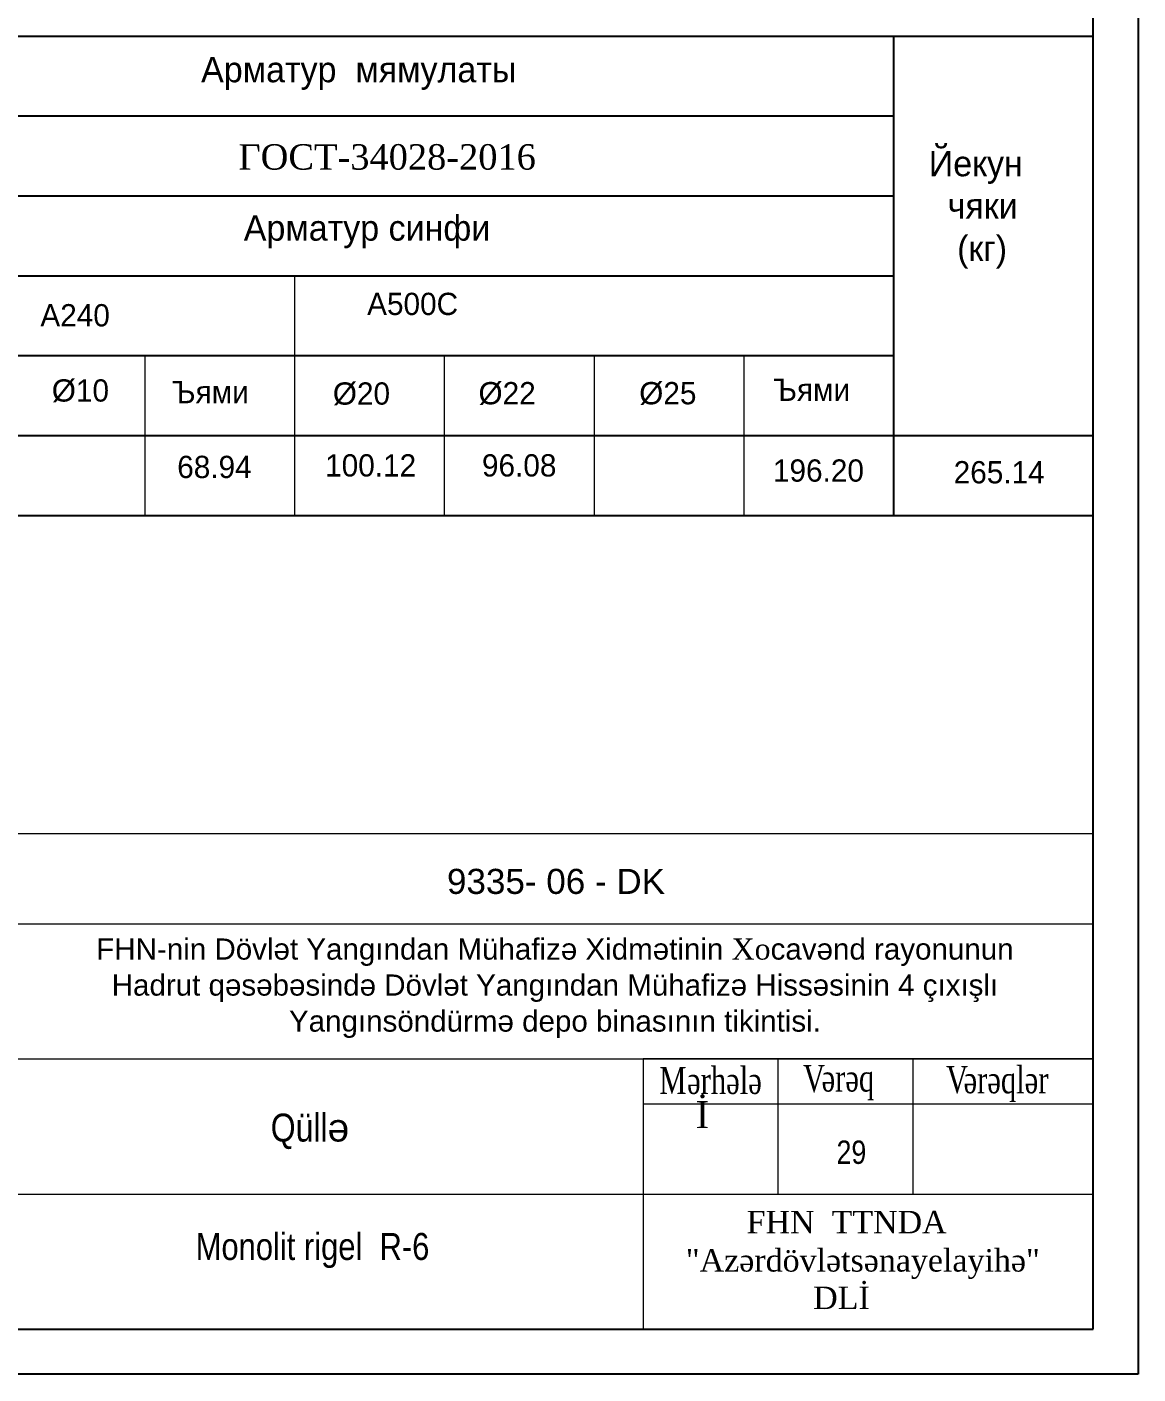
# Model space of a CAD drawing. Header units: millimetres. Extents: x -149347 to 251215, y -2929184 to -2541447.
# Drawn here: x 94380 to 106266, y -2826308 to -2811903 of the extents above; entities that cross this region are included whole.
import ezdxf

# ---------------------------------------------------------------- set-up
doc = ezdxf.new("R2010")
doc.units = ezdxf.units.MM
for name, color, linetype, lineweight in [('A-Wall', 7, 'Continuous', 30), ('APS_MADEIRA', 35, 'Continuous', 15), ('Text blocks_Ном._пера__1', 7, 'Continuous', 15), ('перегородка', 130, 'Continuous', 20)]:
    doc.layers.add(name, color=color, linetype=linetype, lineweight=lineweight)
doc.styles.add('400', font='times.ttf', dxfattribs={"width": 0.75, "height": 300})
doc.styles.add('A3_Times_AzLat', font='A3TI(LA).TTF')
doc.styles.add('Arial', font='arial.ttf')
doc.styles.add('style6', font='ARIALN.TTF', dxfattribs={"height": 300})
doc.styles.add('Times New  Roman', font='times.ttf')
doc.styles.add('Times New Roman', font='times.ttf')

# ---------------------------------------------------------------- blocks, each defined once
blk = doc.blocks.new('mekteb')
at = {"color": 0, "lineweight": 25}
for p, q in [((139843, -1821466), (139843, -1849866)), ((139843, -1849866), (99643, -1849866))]:
    blk.add_line(p, q, dxfattribs=at)
at = {"color": 0, "lineweight": 25, "ltscale": 15}
for p, q in [((139343, -1849366), (139343, -1821966)), ((101643, -1849366), (139343, -1849366))]:
    blk.add_line(p, q, dxfattribs=at)
at = {"linetype": 'Continuous', "lineweight": 15}
for p, q in [((120843, -1844866), (139343, -1844866)), ((120843, -1846366), (139343, -1846366)), ((135843, -1847866), (135843, -1846366)), ((137343, -1847866), (137343, -1846366)), ((134343, -1846866), (139343, -1846866)), ((120843, -1847866), (139343, -1847866)), ((120843, -1849366), (139343, -1849366))]:
    blk.add_line(p, q, dxfattribs=at)
for points in [[(120843, -1849366), (139343, -1849366), (139343, -1843866), (120843, -1843866)], [(134343, -1849366), (139343, -1849366), (139343, -1846366), (134343, -1846366)]]:
    blk.add_lwpolyline(points, close=True, dxfattribs=at)
at = {"lineweight": 25, "ltscale": 15, "style": '400', "width": 0.75}
for s, p in [('ərhələ', (134831, -1846755)), ('V', (136119, -1846732)), ('   V', (137454, -1846743)), ('ərəqlər', (137904, -1846747)), (' M', (134437, -1846755)), ('ərəq', (136326, -1846728))]:
    blk.add_text(s, height=300, dxfattribs=at).set_placement(p)
at = {"lineweight": 25, "ltscale": 15, "attachment_point": 1, "style": 'Times New Roman'}
for s, insert, char_height, width in [('{\\fTimes New Roman|b0|i0|c238|p18;\\H0.42397x;İ\\fTimes New Roman|b0|i0|c186|p18;\\H2.3586x;      }', (134926, -1846834), 707.62, 10102.13), ('"{\\fTimes New Roman|b0|i0|c238|p18;Azərdövlətsənayelayihə"\\P              } {\\fTimes New Roman|b0|i0|c238|p18;DLİ}', (134816, -1848478), 250, 8698.57)]:
    blk.add_mtext(s, dxfattribs=dict(at, insert=insert, char_height=char_height, width=width))
at = {"lineweight": 25, "insert": (130203, -1846973), "char_height": 310, "width": 5486.13, "attachment_point": 1, "style": 'style6'}
blk.add_mtext('{\\C0;Q\\fArial Narrow|b0|i0|c238|p34;üll\\fArial|b0|i0|c0|p34;ə}', dxfattribs=at)
at = {"lineweight": 25, "ltscale": 15, "insert": (135115, -1848053), "char_height": 250, "attachment_point": 1, "style": 'Times New Roman'}
blk.add_mtext('  {\\fTimes New Roman|b0|i0|c238|p18;  FHN  TTNDA}', dxfattribs=at)
at = {"layer": 'Text blocks_Ном._пера__1', "linetype": 'Continuous', "lineweight": 25, "insert": (128266, -1845580), "char_height": 235, "width": 10191.85, "attachment_point": 4, "line_spacing_factor": 1.021551, "style": 'Arial'}
blk.add_mtext('\\pxqc;{\\fArial|b0|i0|c238|p34;\\C256;FHN-nin Dövlət Yangından Mühafizə Xidmətinin \\fTimes New Roman|b0|i0|c204|p18;Xo\\fArial|b0|i0|c238|p34;cavənd rayonunun Hadrut qəsəbəsində Dövlət Yangından Mühafizə Hissəsinin 4 çıxışlı Yangınsöndürmə depo binasının tikintisi.}', dxfattribs=at)
at = {"layer": 'перегородка', "lineweight": 30, "insert": (132162, -1844536), "char_height": 441.245, "width": 6524.89, "attachment_point": 7, "style": 'Arial'}
blk.add_mtext('{\\fArial|b0|i0|c238|p34;\\H0.63158x;\\C7;9335\\fArial|b0|i0|c204|p34;- \\fArial|b0|i0|c238|p34;06\\fArial|b0|i0|c204|p34; - DK}', dxfattribs=at)

msp = doc.modelspace()

# ---------------------------------------------------------------- linework, layer by layer
at = {"ltscale": 3}
for p, q in [((105785.04595, -2812004.04745), (87978.78491, -2812004.04745)), ((103649.47066, -2812004.04745), (103649.47066, -2817129.10893)), ((103649.47066, -2812857.95835), (92463.49302, -2812857.95835)), ((103649.47066, -2813712.18847), (92463.49302, -2813712.18847)), ((103649.47066, -2814566.41858), (92463.49302, -2814566.41858)), ((103649.47066, -2815420.6487), (92463.49302, -2815420.6487)), ((105785.04595, -2816274.87881), (87978.78491, -2816274.87881)), ((105785.04595, -2817129.10893), (87978.78491, -2817129.10893))]:
    msp.add_line(p, q, dxfattribs=at)
at = {"layer": 'APS_MADEIRA', "color": 7, "lineweight": 15, "ltscale": 25}
for p, q in [((97242.74479, -2814566.41858), (97242.74479, -2817129.10893)), ((95641.06332, -2815420.6487), (95641.06332, -2817129.10893)), ((98844.42626, -2815420.6487), (98844.42626, -2817129.10893)), ((100446.10773, -2815420.6487), (100446.10773, -2817129.10893)), ((102047.78919, -2815420.6487), (102047.78919, -2817129.10893))]:
    msp.add_line(p, q, dxfattribs=at)

# ---------------------------------------------------------------- block references
at = {"lineweight": 15, "xscale": 0.962501317234829, "yscale": 0.962501317234829, "zscale": 0.962501317234829}
msp.add_blockref('mekteb', (-28332.96186, -1045809.23759), dxfattribs=at)

# ---------------------------------------------------------------- texts
at = {"color": 0, "lineweight": 0, "attachment_point": 1}
for s, insert, char_height, width, style in [('Арматур  мямулаты', (96242.84937, -2812222.24677), 272, 8275.466212, 'A3_Times_AzLat'), ('ГOCT-34028-2016', (96642.58366, -2813156.58351), 272, 8275.466212, 'Times New  Roman'), (' Йекун \\P   чяки\\P    (кг)', (103926.64417, -2813227.57621), 272, 5180.7666075, 'A3_Times_AzLat'), ('Арматур синфи', (96699.34529, -2813916.043), 272, 8275.466212, 'A3_Times_AzLat'), ('     A500C', (97576.7908, -2814745.31033), 238, 8275.466212, 'A3_Times_AzLat'), ('     А240', (94081.24085, -2814866.75372), 238, 8275.466212, 'A3_Times_AzLat'), ('{\\fArial|b0|i0|c204|p32;Ø}10  ', (94645.07122, -2815670.94601), 238, 9423.318476, 'A3_Times_AzLat'), (' Ъями', (95843.40981, -2815688.51225), 238, 8275.466212, 'A3_Times_AzLat'), ('{\\fArial|b0|i0|c204|p34;Ø}20  ', (97651.55695, -2815703.57139), 238, 9423.318476, 'A3_Times_AzLat'), ('{\\fArial|b0|i0|c204|p32;Ø}22 ', (99209.99639, -2815699.94061), 238, 9423.318476, 'A3_Times_AzLat'), ('{\\fArial|b0|i0|c204|p34;Ø}25 ', (100929.3433, -2815699.94061), 238, 9423.318476, 'A3_Times_AzLat'), (' {\\H0.74297x;Ъями}', (102246.24422, -2815663.61185), 320.3362935, 8275.466212, 'A3_Times_AzLat')]:
    msp.add_mtext(s, dxfattribs=dict(at, insert=insert, char_height=char_height, width=width, style=style))
at = {"lineweight": 9, "attachment_point": 1, "style": 'style6'}
for s, insert, char_height, width in [('\\pxi11.072,t28.072;{\\fArial Narrow|b0|i0|c238|p34;29}', (100272.44989, -2823810.70276), 250, 17644.4094353), ('Monolit rigel  R-{\\fArial Narrow|b0|i0|c238|p34;6}', (96184.79306, -2824799.3892), 288.7503961, 6256.0083321)]:
    msp.add_mtext(s, dxfattribs=dict(at, insert=insert, char_height=char_height, width=width))
at = {"layer": 'A-Wall', "color": 0, "char_height": 238, "width": 19879.9205725, "attachment_point": 2, "style": 'A3_Times_AzLat'}
for s, insert in [('68.94', (96385.55692, -2816488.42384)), ('100.12', (98056.45513, -2816472.08143)), ('96.08', (99645.75283, -2816472.08143)), ('196.20', (102846.93898, -2816527.23227)), ('265.14', (104780.45798, -2816545.5155))]:
    msp.add_mtext(s, dxfattribs=dict(at, insert=insert))

doc.saveas('drawing.dxf')
